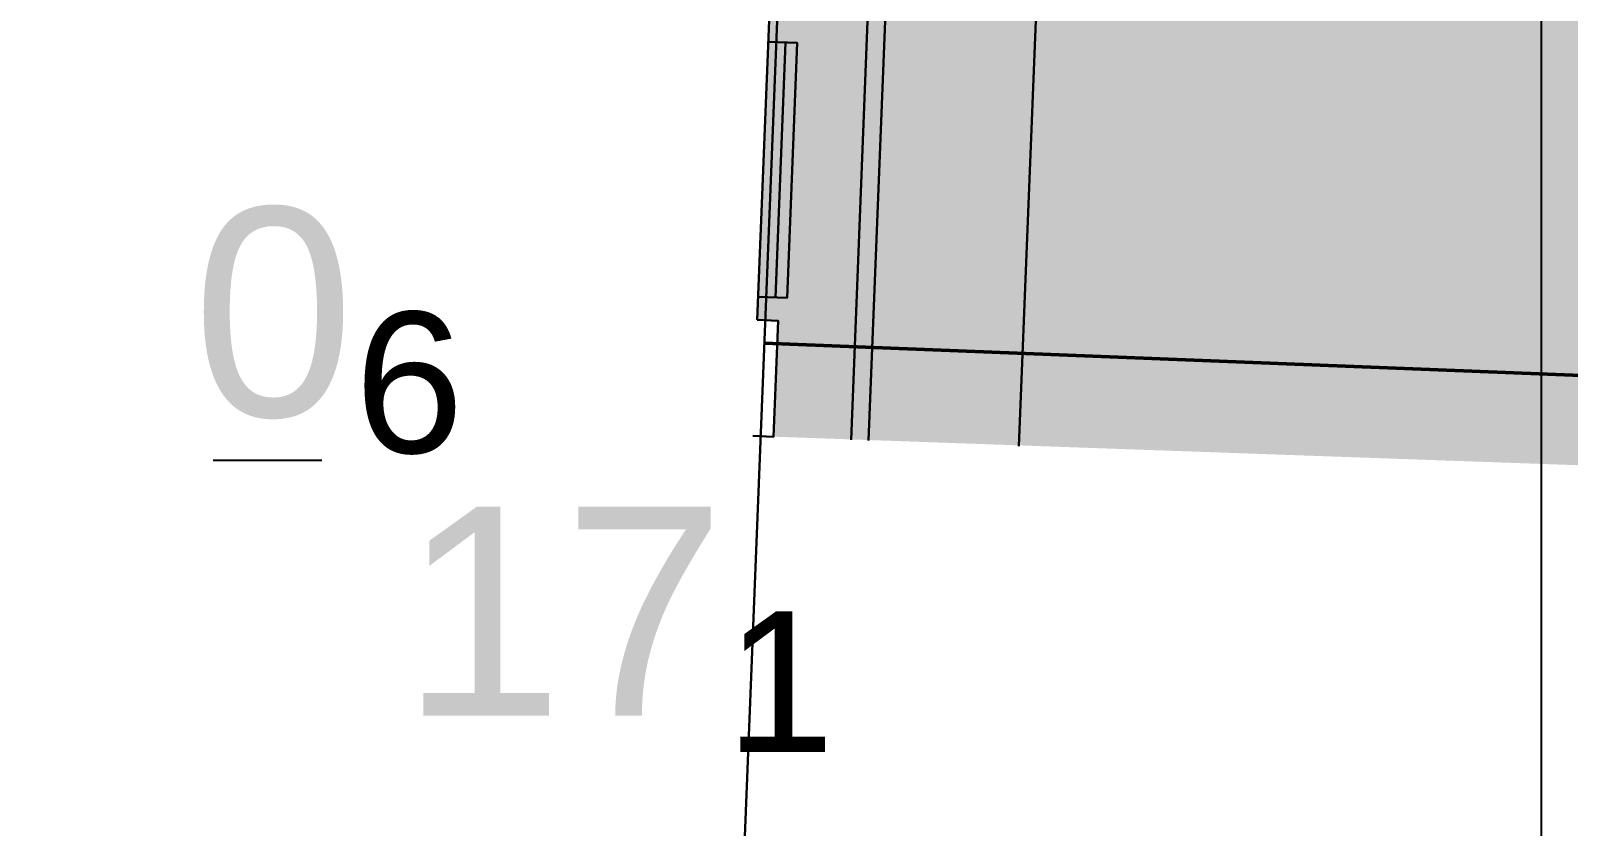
# Model space of a CAD drawing. Header units: millimetres. Extents: x 0 to 581027, y 0 to 6627194.
# Drawn here: x 580563.21 to 580576.47, y 6625945.57 to 6625952.42 of the extents above; entities that cross this region are included whole.
import ezdxf
from ezdxf.enums import TextEntityAlignment as Align

# ---------------------------------------------------------------- set-up
doc = ezdxf.new("R2010")
doc.units = ezdxf.units.MM
doc.linetypes.add('ACAD_ISO04W100', pattern=[30.5, 24, -3, 0.5, -3])
doc.linetypes.add('CONTINOUS', pattern=[0])
doc.layers.add('Soundings_1000', color=7, linetype='Continuous', true_color=0x000000)
doc.layers.add('soundings_diff', color=7, linetype='Continuous', true_color=0x000000)
for name, color, linetype in [('tiff', 7, 'Continuous'), ('tiff17.2', 7, 'Continuous'), ('Этап 3.2 верхняя бровка', 7, 'Continuous'), ('Этап 4.2 нижняя бровка', 7, 'Continuous')]:
    doc.layers.add(name, color=color, linetype=linetype)
doc.layers.add('ГР_Верх_строение', color=250, linetype='CONTINOUS', lineweight=30)
doc.layers.add('ГР_Границы причалов', color=6, linetype='ACAD_ISO04W100', lineweight=50)
doc.styles.get("Standard").update_dxf_attribs({"font": 'arial.ttf'})
picture_1 = doc.add_image_def('image2.tif', size_in_pixel=(3838, 2796))
picture_2 = doc.add_image_def('image3.tif', size_in_pixel=(3838, 2796))
picture_3 = doc.add_image_def('image4.tif', size_in_pixel=(2844, 2049))

msp = doc.modelspace()

# ---------------------------------------------------------------- hatches: boundary and pattern name
at = {"lineweight": 9, "ltscale": 100, "true_color": 0xfff0c2}
h = msp.add_hatch(color=254, dxfattribs=at)
h.dxf.hatch_style = 2
h.paths.add_polyline_path([(580727.588, 6626742.558), (580717.166, 6626733.127), (580710.807, 6626723.177), (580709.36, 6626717.184), (580707.292, 6626709.537), (580703.776, 6626704.784), (580699.226, 6626701.271), (580690.155, 6626697.331), (580636.08, 6626696.768), (580599.134, 6626698.451), (580373.73, 6626846.917), (580363.829, 6626831.885), (580598.306, 6626677.445), (580585.917, 6626364.308), (580584.976, 6626341.625), (580585.156, 6626341.618), (580585.116, 6626340.619), (580584.936, 6626340.626), (580583.837, 6626312.848), (580581.559, 6626255.293), (580581.739, 6626255.286), (580581.7, 6626254.286), (580581.52, 6626254.293), (580580.421, 6626226.515), (580580.6, 6626226.508), (580580.561, 6626225.509), (580580.381, 6626225.516), (580579.282, 6626197.738), (580579.462, 6626197.731), (580579.422, 6626196.731), (580579.242, 6626196.739), (580578.143, 6626168.96), (580578.323, 6626168.953), (580578.284, 6626167.954), (580578.103, 6626167.961), (580577.004, 6626140.183), (580577.184, 6626140.176), (580577.145, 6626139.176), (580576.965, 6626139.184), (580572.449, 6626025.073), (580572.629, 6626025.066), (580572.591, 6626024.062), (580572.409, 6626024.069), (580570.614, 6625978.709), (580570.794, 6625978.702), (580570.755, 6625977.703), (580570.575, 6625977.71), (580569.476, 6625949.932), (580569.655, 6625949.925), (580569.616, 6625948.925), (580596.119, 6625947.985), (580599.513, 6626023.802), (580601.791, 6626081.357), (580608.624, 6626254.022), (580612.746, 6626363.489), (580606.723, 6626363.815), (580606.699, 6626383.683), (580618.326, 6626677.556), (580635.728, 6626676.763), (580690.364, 6626677.332), (580698.122, 6626678.987), (580709.478, 6626683.919), (580718.201, 6626690.655), (580725.614, 6626700.676), (580728.737, 6626712.224), (580729.462, 6626715.227), (580732.575, 6626720.097), (580741.008, 6626727.729), (580744.852, 6626732.597), (580727.824, 6626742.869)])

# ---------------------------------------------------------------- linework, layer by layer
at = {"layer": 'soundings_diff', "color": 18, "true_color": 0x000000}
msp.add_line((580564.78, 6625948.722, -0.61), (580565.719, 6625948.722, -0.61), dxfattribs=at)
at = {"layer": 'ГР_Верх_строение', "ltscale": 10}
for p, q in [((580569.476, 6625949.932, 0), (580570.575, 6625977.71, 0)), ((580572.873, 6625977.619, 0), (580571.734, 6625948.842, 0)), ((580570.791, 6625961.689, 0), (580570.285, 6625948.899, 0)), ((580570.941, 6625961.683, 0), (580570.435, 6625948.893, 0)), ((580569.633, 6625950.126, 0), (580569.72, 6625952.324, 0))]:
    msp.add_line(p, q, dxfattribs=at)
at = {"layer": 'ГР_Верх_строение', "ltscale": 10, "elevation": 0, "flags": 128}
msp.add_lwpolyline([(580569.483, 6625950.132), (580569.733, 6625950.122), (580569.82, 6625952.32), (580569.57, 6625952.33)], dxfattribs=at)
at = {"layer": 'ГР_Верх_строение', "ltscale": 10, "elevation": 0}
msp.add_lwpolyline([(580569.436, 6625948.933), (580569.616, 6625948.925), (580569.655, 6625949.925), (580569.476, 6625949.932)], dxfattribs=at)
at = {"layer": 'ГР_Границы причалов', "ltscale": 0.5}
msp.add_line((580569.538, 6625949.73), (580617.527, 6625947.831, 0), dxfattribs=at)
at = {"layer": 'Этап 3.2 верхняя бровка', "color": 3, "lineweight": 30}
msp.add_lwpolyline([(580109.64, 6625994.38), (580176.001, 6625990.07), (580289.718, 6625956.006), (580347.338, 6625928.72), (580434.278, 6625915.162), (580568.812, 6625931.388), (580570.09, 6625963.702)], dxfattribs=at)
at = {"layer": 'Этап 4.2 нижняя бровка', "color": 1, "lineweight": 30}
msp.add_lwpolyline([(580570.65, 6625977.85), (580109.71, 6625996.05), (580034.52, 6625734.46), (580560.2, 6625713.67), (580570.65, 6625977.85)], dxfattribs=at)

# ---------------------------------------------------------------- texts
at = {"layer": 'Soundings_1000', "color": 18, "true_color": 0x000000}
msp.add_text('17', height=1.8, dxfattribs=at).set_placement((580569.2, 6625947.42, 17.1), align=Align.MIDDLE_RIGHT)
msp.add_text('1', height=1.215, dxfattribs=at).set_placement((580569.2, 6625947.42, 17.1), align=Align.TOP_LEFT)
at = {"layer": 'soundings_diff', "color": 18, "true_color": 0x000000}
msp.add_text('0', height=1.8, dxfattribs=at).set_placement((580566, 6625950, -0.61), align=Align.MIDDLE_RIGHT)
msp.add_text('6', height=1.215, dxfattribs=at).set_placement((580566, 6625950, -0.61), align=Align.TOP_LEFT)

# ---------------------------------------------------------------- pictures from other files: only their frames are drawn
at = {"layer": 'soundings_diff', "color": 7, "true_color": 0xffffff}
image = msp.add_image(picture_3, insert=(580007.44, 6625621.283), size_in_units=(568.8, 409.8), dxfattribs=at)
image.dxf.flags = 7
at = {"layer": 'tiff', "color": 7, "true_color": 0xffffff}
image = msp.add_image(picture_1, insert=(580010.501, 6625614.779), size_in_units=(575.697, 419.398), dxfattribs=dict(at, brightness=70))
image.dxf.flags = 7
at = {"layer": 'tiff17.2', "color": 7, "true_color": 0xffffff}
image = msp.add_image(picture_2, insert=(580010.501, 6625614.779), size_in_units=(575.697, 419.398), dxfattribs=dict(at, brightness=70))
image.dxf.flags = 7

doc.saveas('drawing.dxf')
